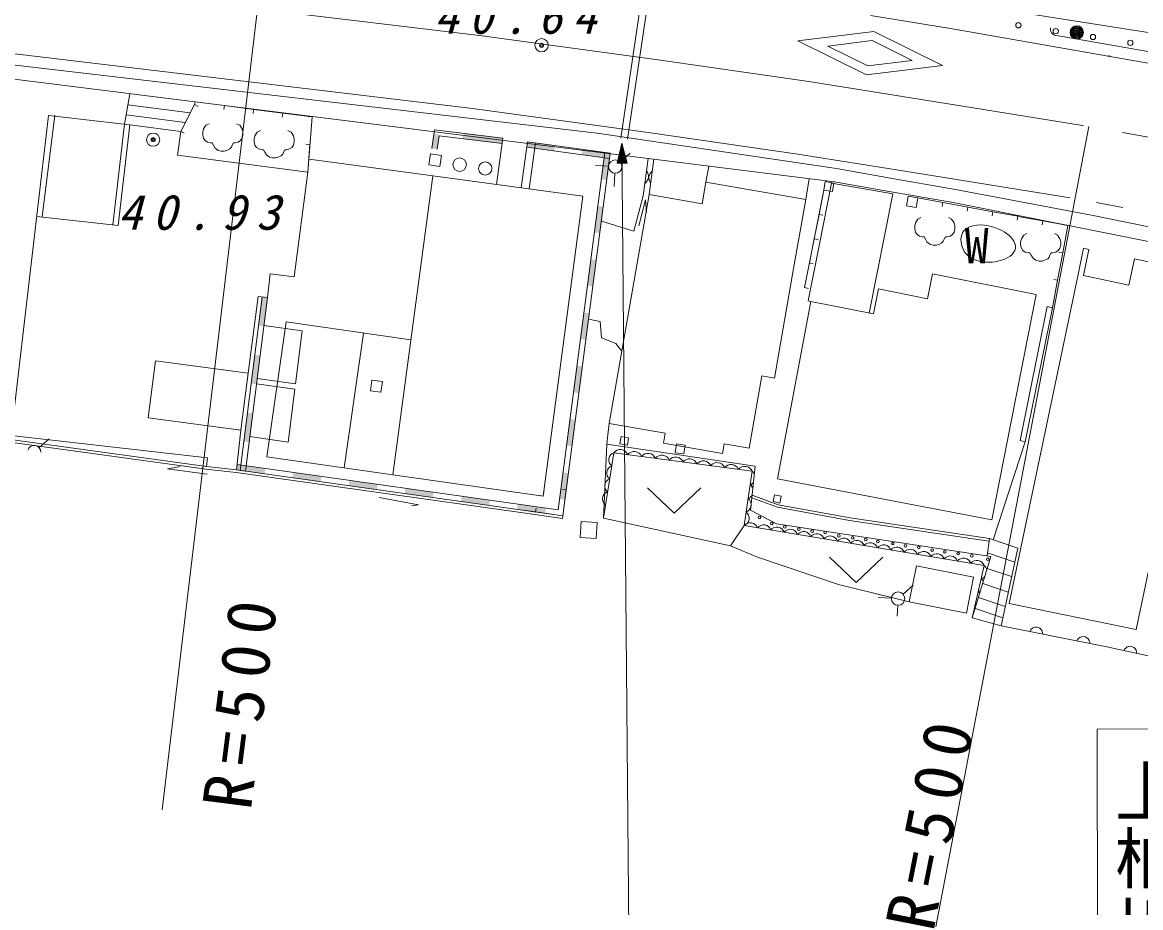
# Model space of a CAD drawing. Units: millimetres, scale not verified. Extents: x 40000 to 680000, y 20000 to 380000.
# Drawn here: x 495482 to 537372, y 259061 to 292224 of the extents above; entities that cross this region are included whole.
import ezdxf
from ezdxf.enums import TextEntityAlignment as Align

# ---------------------------------------------------------------- set-up
doc = ezdxf.new("R2010")
doc.units = ezdxf.units.MM
doc.header["$LTSCALE"] = 1000
doc.linetypes.add('CHAIN', pattern=[18.5, 12, -1.5, 3.5, -1.5])
doc.layers.add('S-BGD', color=7, linetype='Continuous', lineweight=13)
doc.layers.add('S-BMK', color=1, linetype='CHAIN', lineweight=13)
doc.styles.add('@ＭＳ ゴシック', font='')
doc.styles.add('ＭＳ ゴシック', font='')
doc.styles.get('@ＭＳ ゴシック').set_extended_font_data('@MS Gothic')
doc.styles.get('ＭＳ ゴシック').set_extended_font_data('MS Gothic')

msp = doc.modelspace()

# ---------------------------------------------------------------- hatches: boundary and pattern name
at = {"layer": 'S-BGD'}
for points in [[(510826, 287501), (510904, 288048), (511102, 288020), (511024, 287473)], [(512000, 288067), (513474, 287888), (513450, 287690), (511976, 287868)], [(514401, 287750), (515435, 287608), (515408, 287410), (514374, 287552)], [(516469, 287466), (517503, 287323), (517476, 287125), (516442, 287267)], [(517503, 287323), (517373, 286325), (517174, 286351), (517305, 287349)], [(517242, 285326), (517111, 284328), (516913, 284354), (517044, 285352)], [(516981, 283329), (516850, 282331), (516652, 282356), (516782, 283355)], [(504663, 281915), (504525, 280832), (504327, 280857), (504464, 281940)], [(516719, 281332), (516589, 280333), (516390, 280359), (516521, 281358)], [(504387, 279749), (504249, 278666), (504051, 278691), (504189, 279774)], [(516458, 279335), (516327, 278336), (516129, 278362), (516260, 279361)], [(504112, 277582), (503974, 276499), (503776, 276525), (503913, 277608)], [(516197, 277338), (516066, 276339), (515868, 276365), (515998, 277364)], [(504550, 275314), (503498, 275463), (503526, 275661), (504578, 275512)], [(506654, 275018), (505602, 275166), (505630, 275364), (506682, 275216)], [(515935, 275341), (515805, 274342), (515606, 274368), (515737, 275366)], [(508758, 274721), (507706, 274870), (507734, 275068), (508786, 274919)], [(510861, 274425), (509810, 274573), (509838, 274771), (510889, 274623)], [(512965, 274128), (511913, 274276), (511941, 274474), (512993, 274326)], [(515069, 273832), (514017, 273980), (514045, 274178), (515097, 274030)]]:
    msp.add_hatch(color=256, dxfattribs=at).paths.add_polyline_path(points)

# ---------------------------------------------------------------- linework, layer by layer
for p, q in [((517903, 287890), (519001, 295320)), ((519247, 295275), (518150, 287854)), ((524454, 293929), (539528, 291544)), ((527253, 292478), (530244, 291993)), ((530244, 291993), (556498, 287375)), ((533991, 291980), (533995, 292022)), ((533995, 291927), (533991, 291980)), ((512350, 288999), (489691, 291708)), ((524527, 291531), (527377, 291880)), ((527377, 291880), (529948, 290603)), ((534011, 291881), (533995, 291927)), ((534036, 291835), (534011, 291881)), ((534067, 291799), (534036, 291835)), ((534107, 291766), (534067, 291799)), ((534149, 291746), (534107, 291766)), ((534198, 291733), (534149, 291746)), ((534444, 291689), (534198, 291733)), ((534444, 291689), (534937, 291603)), ((538866, 290914), (534937, 291603)), ((527098, 290254), (524527, 291531)), ((527319, 291541), (525659, 291337)), ((525659, 291337), (527156, 290593)), ((527319, 291541), (528816, 290797)), ((517009, 288069), (491117, 291101)), ((528816, 290797), (527156, 290593)), ((491084, 290601), (525907, 286251)), ((529948, 290603), (527098, 290254)), ((499309, 288412), (499504, 289549)), ((501767, 288831), (499436, 289136)), ((501926, 289144), (501414, 288139)), ((501926, 289144), (501957, 289243)), ((501926, 289144), (501956, 289243)), ((501926, 289144), (502066, 289072)), ((501956, 289243), (503049, 289104)), ((503031, 288955), (503050, 289104)), ((503049, 289104), (504144, 288964)), ((496466, 288731), (495061, 276744)), ((496220, 284935), (496700, 288748)), ((496466, 288731), (499507, 288389)), ((501584, 288471), (499370, 288761)), ((504125, 288816), (504144, 288964)), ((504143, 288964), (505239, 288825)), ((504143, 288964), (505239, 288825)), ((505219, 288676), (505238, 288824)), ((505219, 288676), (505238, 288824)), ((505237, 288824), (506333, 288685)), ((506333, 288684), (506175, 286608)), ((506333, 288684), (506175, 286608)), ((506184, 288697), (506333, 288685)), ((506184, 288697), (506333, 288685)), ((518920, 288102), (512350, 288999)), ((499309, 288412), (498866, 284638)), ((499507, 288389), (499065, 284615)), ((501414, 288139), (499507, 288389)), ((502269, 288234), (502242, 288118)), ((502359, 288369), (502269, 288234)), ((502475, 288429), (502359, 288369)), ((503622, 288369), (503506, 288429)), ((503712, 288234), (503622, 288369)), ((503742, 288118), (503712, 288234)), ((501414, 288139), (501298, 287247)), ((501547, 288070), (501414, 288138)), ((502242, 288118), (502242, 288001)), ((502242, 288001), (502269, 287881)), ((502269, 287881), (502329, 287795)), ((502329, 287795), (502415, 287735)), ((503566, 287735), (503652, 287795)), ((503652, 287795), (503712, 287881)), ((503712, 287881), (503742, 288001)), ((503742, 288001), (503742, 288118)), ((504193, 287980), (504167, 287864)), ((504167, 287864), (504167, 287748)), ((504283, 288115), (504193, 287980)), ((504400, 288175), (504283, 288115)), ((505547, 288115), (505431, 288175)), ((505637, 287980), (505547, 288115)), ((505667, 287864), (505637, 287980)), ((505667, 287748), (505667, 287864)), ((510826, 287501), (510925, 288197)), ((510925, 288197), (513474, 287888)), ((511024, 287473), (511095, 287975)), ((511095, 287975), (513450, 287690)), ((513475, 287887), (513239, 286153)), ((513474, 287888), (513450, 287690)), ((525981, 286746), (517009, 288069)), ((524534, 287291), (518920, 288102)), ((502415, 287735), (502535, 287709)), ((502535, 287709), (502591, 287709)), ((502591, 287709), (502640, 287619)), ((502640, 287619), (502700, 287514)), ((502700, 287514), (502816, 287424)), ((502816, 287424), (502932, 287398)), ((502932, 287398), (503045, 287398)), ((503045, 287398), (503139, 287424)), ((503139, 287424), (503255, 287484)), ((503255, 287484), (503311, 287544)), ((503311, 287544), (503341, 287619)), ((503341, 287619), (503390, 287709)), ((503390, 287709), (503450, 287709)), ((503450, 287709), (503566, 287735)), ((504167, 287748), (504193, 287628)), ((504193, 287628), (504253, 287542)), ((504253, 287542), (504340, 287482)), ((504340, 287482), (504460, 287455)), ((504460, 287455), (504516, 287455)), ((504516, 287455), (504565, 287365)), ((505266, 287365), (505315, 287455)), ((505315, 287455), (505375, 287455)), ((505375, 287455), (505491, 287482)), ((505491, 287482), (505577, 287542)), ((505577, 287542), (505637, 287628)), ((505637, 287628), (505667, 287748)), ((506106, 287658), (506255, 287647)), ((506255, 287647), (506176, 286608)), ((514402, 287749), (514168, 286027)), ((514374, 287552), (517476, 287125)), ((514401, 287750), (517503, 287323)), ((514465, 285987), (514699, 287709)), ((517939, 287696), (517758, 286945)), ((517786, 286964), (517940, 287618)), ((517814, 286992), (517940, 287543)), ((517842, 287020), (517941, 287468)), ((517870, 287049), (517942, 287391)), ((518133, 286948), (517939, 287696)), ((517939, 287696), (518373, 238145)), ((517940, 287619), (518105, 286966)), ((517940, 287543), (518077, 286994)), ((517941, 287468), (518048, 287022)), ((517942, 287391), (518020, 287050)), ((506175, 286608), (501298, 287247)), ((504565, 287365), (504625, 287260)), ((504625, 287260), (504741, 287170)), ((504741, 287170), (504857, 287144)), ((504857, 287144), (504970, 287144)), ((504970, 287144), (505063, 287170)), ((505063, 287170), (505180, 287230)), ((505180, 287230), (505236, 287290)), ((505236, 287290), (505266, 287365)), ((510861, 286476), (506226, 287106)), ((510774, 287296), (510712, 286891)), ((510774, 287296), (510712, 286891)), ((511180, 287234), (510774, 287296)), ((511180, 287234), (510774, 287296)), ((511118, 286829), (511180, 287234)), ((511118, 286829), (511180, 287234)), ((517305, 287349), (515554, 273965)), ((517503, 287323), (515726, 273739)), ((518105, 286966), (517786, 286964)), ((518077, 286994), (517814, 286992)), ((518048, 287022), (517842, 287020)), ((518020, 287050), (517870, 287049)), ((518253, 287322), (517880, 286989)), ((517898, 287077), (517942, 287316)), ((517991, 287078), (517898, 287077)), ((517926, 287106), (517943, 287239)), ((517963, 287106), (517926, 287106)), ((517942, 287316), (517991, 287078)), ((517944, 287106), (517943, 287239)), ((517943, 287239), (517963, 287106)), ((518743, 285729), (518925, 287123)), ((518968, 285778), (519139, 287096)), ((528463, 286660), (524534, 287291)), ((506175, 286608), (505662, 282692)), ((510712, 286891), (511118, 286829)), ((510712, 286891), (511118, 286829)), ((517445, 286836), (516946, 286864)), ((517680, 286573), (517652, 286074)), ((517758, 286945), (518133, 286948)), ((521090, 286235), (521195, 286836)), ((528137, 286368), (525981, 286746)), ((534733, 285653), (528463, 286660)), ((510861, 286476), (509357, 275279)), ((510861, 286476), (516476, 285714)), ((510861, 286476), (516476, 285714)), ((521090, 286235), (520949, 285431)), ((521090, 286235), (524825, 285593)), ((524825, 285593), (524961, 286370)), ((525794, 286201), (525328, 283855)), ((525561, 286258), (525508, 285943)), ((525877, 286205), (525561, 286258)), ((527595, 285883), (525794, 286201)), ((525824, 285890), (525877, 286205)), ((525907, 286251), (527662, 285943)), ((530436, 285964), (528137, 286368)), ((516476, 285714), (514994, 274480)), ((517465, 277192), (518968, 285778)), ((518743, 285729), (518382, 284406)), ((520949, 285431), (518968, 285778)), ((525508, 285943), (525043, 283600)), ((525326, 285029), (525507, 285943)), ((525508, 285943), (525824, 285890)), ((528090, 285796), (527204, 281337)), ((528090, 285796), (527595, 285883)), ((527662, 285943), (530344, 285473)), ((528669, 285710), (528605, 285356)), ((529023, 285646), (528669, 285710)), ((535531, 284999), (530436, 285964)), ((518820, 285572), (518580, 284601)), ((518820, 285572), (518857, 285099)), ((524825, 285593), (524371, 282999)), ((528605, 285356), (528959, 285292)), ((528959, 285292), (529023, 285646)), ((528995, 285499), (529022, 285646)), ((529959, 285474), (529023, 285646)), ((529932, 285327), (529959, 285474)), ((529959, 285474), (530897, 285303)), ((530344, 285473), (547969, 281953)), ((530869, 285155), (530896, 285302)), ((530896, 285302), (531834, 285131)), ((536702, 285293), (535718, 285473)), ((499065, 284615), (496023, 284957)), ((525145, 284116), (525326, 285030)), ((525473, 285000), (525326, 285029)), ((529143, 284913), (529027, 284853)), ((530291, 284853), (530174, 284913)), ((531806, 284983), (531833, 285130)), ((531833, 285130), (532771, 284959)), ((532743, 284811), (532770, 284958)), ((532770, 284958), (533708, 284787)), ((548067, 282443), (535531, 284999)), ((518382, 284406), (517170, 284774)), ((528937, 284718), (528911, 284602)), ((528911, 284602), (528911, 284485)), ((528911, 284485), (528937, 284365)), ((529027, 284853), (528937, 284718)), ((530381, 284718), (530291, 284853)), ((530411, 284602), (530381, 284718)), ((530381, 284365), (530411, 284485)), ((530411, 284485), (530411, 284602)), ((530850, 284503), (530752, 284416)), ((530965, 284566), (530850, 284503)), ((531093, 284607), (530965, 284566)), ((531232, 284629), (531093, 284607)), ((531376, 284634), (531232, 284629)), ((531525, 284623), (531376, 284634)), ((531673, 284599), (531525, 284623)), ((531818, 284564), (531673, 284599)), ((531956, 284520), (531818, 284564)), ((532084, 284469), (531956, 284520)), ((532171, 284427), (532084, 284469)), ((533680, 284639), (533707, 284786)), ((533707, 284787), (534645, 284615)), ((534645, 284615), (534454, 283589)), ((534499, 284642), (534646, 284615)), ((525042, 283599), (525144, 284117)), ((525292, 284087), (525145, 284116)), ((528937, 284365), (528997, 284279)), ((528997, 284279), (529083, 284219)), ((529083, 284219), (529203, 284193)), ((529203, 284193), (529259, 284193)), ((529259, 284193), (529308, 284103)), ((529308, 284103), (529368, 283998)), ((529923, 283968), (529979, 284028)), ((529979, 284028), (530009, 284103)), ((530009, 284103), (530058, 284193)), ((530058, 284193), (530118, 284193)), ((530118, 284193), (530234, 284219)), ((530234, 284219), (530321, 284279)), ((530321, 284279), (530381, 284365)), ((530649, 284183), (530642, 284092)), ((530642, 284092), (530646, 283998)), ((530669, 284268), (530649, 284183)), ((530703, 284347), (530669, 284268)), ((530752, 284416), (530703, 284347)), ((532259, 284377), (532171, 284427)), ((532346, 284319), (532259, 284377)), ((532430, 284254), (532346, 284319)), ((532506, 284183), (532430, 284254)), ((532572, 284107), (532506, 284183)), ((532626, 284026), (532572, 284107)), ((532664, 283941), (532626, 284026)), ((532904, 284121), (532878, 284005)), ((532994, 284256), (532904, 284121)), ((533110, 284316), (532994, 284256)), ((534258, 284256), (534141, 284316)), ((534348, 284121), (534258, 284256)), ((534378, 284005), (534348, 284121)), ((525043, 283600), (524783, 282291)), ((525328, 283855), (524918, 281792)), ((524964, 283203), (525042, 283599)), ((529368, 283998), (529484, 283908)), ((529484, 283908), (529601, 283882)), ((529601, 283882), (529713, 283882)), ((529713, 283882), (529807, 283908)), ((529807, 283908), (529923, 283968)), ((530646, 283998), (530662, 283904)), ((530662, 283904), (530687, 283812)), ((530687, 283812), (530722, 283725)), ((530722, 283725), (530764, 283645)), ((530764, 283645), (530814, 283574)), ((532616, 283598), (532659, 283676)), ((532659, 283676), (532683, 283762)), ((532684, 283852), (532664, 283941)), ((532683, 283762), (532684, 283852)), ((532878, 284005), (532878, 283888)), ((532878, 283888), (532904, 283768)), ((532904, 283768), (532964, 283682)), ((532964, 283682), (533050, 283622)), ((533050, 283622), (533170, 283596)), ((534085, 283596), (534201, 283622)), ((534201, 283622), (534288, 283682)), ((534288, 283682), (534348, 283768)), ((534308, 283616), (534454, 283589)), ((534348, 283768), (534378, 283888)), ((534378, 283888), (534378, 284005)), ((535238, 283762), (535032, 282784)), ((535227, 282743), (535434, 283721)), ((535434, 283721), (535238, 283762)), ((525110, 283174), (524964, 283203)), ((530814, 283574), (530894, 283491)), ((530894, 283491), (530987, 283421)), ((530987, 283421), (531090, 283363)), ((531090, 283363), (531201, 283317)), ((531201, 283317), (531319, 283281)), ((531319, 283281), (531440, 283257)), ((531440, 283257), (531564, 283243)), ((531564, 283243), (531687, 283239)), ((531687, 283239), (531809, 283244)), ((531809, 283244), (531926, 283257)), ((531926, 283257), (532019, 283275)), ((532019, 283275), (532116, 283299)), ((532116, 283299), (532213, 283330)), ((532213, 283330), (532309, 283369)), ((532309, 283369), (532401, 283415)), ((532401, 283415), (532484, 283468)), ((532484, 283468), (532557, 283529)), ((532557, 283529), (532616, 283598)), ((533170, 283596), (533226, 283596)), ((533226, 283596), (533275, 283506)), ((533275, 283506), (533335, 283401)), ((533335, 283401), (533451, 283311)), ((533451, 283311), (533568, 283285)), ((533568, 283285), (533680, 283285)), ((533680, 283285), (533774, 283311)), ((533774, 283311), (533890, 283371)), ((533890, 283371), (533946, 283431)), ((533946, 283431), (533976, 283506)), ((533976, 283506), (534025, 283596)), ((534025, 283596), (534085, 283596)), ((534455, 283589), (534264, 282562)), ((537141, 283361), (536936, 282383)), ((537141, 283361), (540158, 282729)), ((504770, 282808), (504663, 281915)), ((505662, 282692), (504770, 282808)), ((524371, 282999), (523653, 278895)), ((529573, 282802), (529388, 281872)), ((533461, 282030), (529573, 282802)), ((535032, 282784), (532446, 270452)), ((534263, 282563), (534073, 281536)), ((534116, 282590), (534263, 282563)), ((536936, 282383), (535227, 282743)), ((504464, 281940), (503638, 275441)), ((504316, 281960), (503938, 279086)), ((504663, 281915), (504316, 281960)), ((524929, 282261), (524782, 282290)), ((527553, 282237), (527368, 281305)), ((527553, 282237), (529388, 281872)), ((533461, 282030), (531800, 273594)), ((504663, 281915), (503836, 275416)), ((525014, 281772), (523772, 275131)), ((525014, 281772), (524918, 281792)), ((527368, 281305), (525014, 281772)), ((533876, 281576), (532856, 276557)), ((534072, 281536), (533052, 276517)), ((534072, 281536), (533876, 281576)), ((517121, 281024), (516691, 281112)), ((505967, 280668), (504531, 280871)), ((504641, 275952), (505366, 281000)), ((505366, 281000), (510036, 280329)), ((505714, 278684), (505967, 280668)), ((517171, 280411), (517121, 281024)), ((507536, 275536), (508262, 280584)), ((517717, 280189), (517171, 280411)), ((517717, 280189), (517941, 279912)), ((500468, 279540), (500197, 277408)), ((503938, 279086), (500468, 279540)), ((503803, 278018), (503939, 279085)), ((505689, 278486), (504253, 278689)), ((505714, 278684), (504278, 278887)), ((508572, 278821), (508519, 278424)), ((508968, 278768), (508572, 278821)), ((508915, 278371), (508968, 278768)), ((522708, 276269), (523182, 278978)), ((523182, 278978), (523653, 278895)), ((505436, 276502), (505689, 278486)), ((508519, 278424), (508915, 278371)), ((503803, 278018), (503667, 276953)), ((503667, 276953), (500197, 277408)), ((503499, 275463), (503667, 276953)), ((503519, 276971), (503667, 276952)), ((517469, 277203), (517416, 276778)), ((517469, 277203), (517822, 277141)), ((517822, 277141), (519559, 276837)), ((495030, 276496), (502363, 275491)), ((495043, 276595), (502375, 275590)), ((495061, 276744), (502412, 275917)), ((496484, 276627), (496111, 276294)), ((505436, 276502), (504000, 276705)), ((517416, 276778), (517372, 276419)), ((517917, 276715), (517869, 276439)), ((518193, 276666), (517917, 276715)), ((518144, 276391), (518193, 276666)), ((519559, 276837), (519493, 276458)), ((533052, 276517), (531844, 272837)), ((533052, 276517), (532856, 276557)), ((517372, 276419), (517250, 273653)), ((517640, 276104), (517250, 273653)), ((522928, 275603), (517372, 276419)), ((522823, 275407), (517640, 276104)), ((517869, 276439), (518144, 276391)), ((519493, 276458), (521709, 276070)), ((519982, 276432), (519939, 276105)), ((519939, 276105), (520266, 276062)), ((520309, 276389), (519982, 276432)), ((520266, 276062), (520309, 276389)), ((521773, 276433), (521709, 276070)), ((522708, 276269), (521773, 276433)), ((502412, 275917), (502375, 275590)), ((503498, 275463), (503526, 275661)), ((515554, 273965), (503526, 275661)), ((504641, 275952), (509357, 275274)), ((500921, 275500), (501387, 275587)), ((500921, 275500), (502407, 275295)), ((502363, 275491), (503487, 275363)), ((503499, 275463), (502375, 275590)), ((503487, 275363), (514154, 273860)), ((515726, 273739), (503498, 275463)), ((503836, 275416), (503638, 275441)), ((503688, 275434), (503837, 275415)), ((514994, 274480), (509357, 275279)), ((515952, 275468), (515726, 273739)), ((515952, 275468), (515854, 274710)), ((522823, 275407), (522517, 273374)), ((522928, 275603), (522763, 273948)), ((531800, 273594), (523772, 275131)), ((510320, 274146), (508846, 274422)), ((514994, 274480), (514867, 274498)), ((515014, 274629), (514994, 274480)), ((515705, 274729), (515853, 274710)), ((515853, 274711), (515727, 273739)), ((518901, 274785), (519901, 273840)), ((519901, 273840), (520901, 274785)), ((522809, 274407), (523767, 274058)), ((523793, 274155), (522819, 274510)), ((523657, 274527), (523601, 274273)), ((523911, 274471), (523657, 274527)), ((523855, 274217), (523911, 274471)), ((510320, 274146), (510062, 274111)), ((514727, 274030), (514706, 273882)), ((523601, 274273), (523855, 274217)), ((523767, 274058), (526472, 273564)), ((526488, 273663), (523793, 274155)), ((514154, 273860), (515712, 273640)), ((514251, 273947), (515726, 273739)), ((514251, 273946), (514706, 273882)), ((514705, 273883), (515725, 273738)), ((515726, 273739), (515712, 273640)), ((517250, 273653), (522011, 272621)), ((523730, 273435), (522763, 273948)), ((526472, 273564), (531690, 272785)), ((531705, 272884), (526488, 273663)), ((516418, 273529), (516375, 272931)), ((517016, 273487), (516418, 273529)), ((516974, 272888), (517016, 273487)), ((522517, 273374), (522011, 272621)), ((531512, 271876), (522517, 273374)), ((531764, 272221), (523730, 273435)), ((516375, 272931), (516974, 272888)), ((531705, 272884), (531629, 272242)), ((532769, 272525), (531705, 272884)), ((537202, 269486), (537961, 273107)), ((522011, 272621), (523019, 272187)), ((532657, 272006), (531630, 272352)), ((532142, 269621), (532769, 272525)), ((523019, 272187), (526060, 271167)), ((525712, 272187), (526712, 271242)), ((526712, 271242), (527712, 272187)), ((531764, 272221), (531065, 269917)), ((531512, 271876), (531065, 269917)), ((528973, 271861), (528707, 270517)), ((531111, 271437), (528973, 271861)), ((532539, 271461), (531626, 271769)), ((526060, 271167), (528707, 270517)), ((528847, 271136), (528474, 270803)), ((530845, 270093), (531111, 271437)), ((532414, 270880), (531457, 271203)), ((528039, 270650), (527539, 270678)), ((532297, 270338), (531293, 270677)), ((528274, 270387), (528251, 269977)), ((528707, 270517), (530845, 270093)), ((532206, 269914), (531168, 270264)), ((537202, 269486), (532446, 270452)), ((532142, 269621), (531065, 269917)), ((532142, 269621), (536105, 268829)), ((533218, 269406), (533249, 269458)), ((533249, 269458), (533288, 269500)), ((533288, 269500), (533345, 269545)), ((533345, 269545), (533405, 269563)), ((533405, 269563), (533466, 269569)), ((533466, 269569), (533542, 269554)), ((533542, 269554), (533596, 269525)), ((533596, 269525), (533644, 269485)), ((533644, 269485), (533681, 269421)), ((533681, 269421), (533701, 269368)), ((533701, 269368), (533708, 269308)), ((534980, 269054), (535010, 269106)), ((535010, 269106), (535049, 269148)), ((535049, 269148), (535107, 269193)), ((535107, 269193), (535167, 269211)), ((535167, 269211), (535228, 269217)), ((535228, 269217), (535304, 269202)), ((535304, 269202), (535358, 269173)), ((535358, 269173), (535406, 269133)), ((535406, 269133), (535443, 269069)), ((535443, 269069), (535463, 269016)), ((535463, 269016), (535470, 268956)), ((536105, 268829), (541186, 267734)), ((536740, 268692), (536772, 268744)), ((536772, 268744), (536812, 268785)), ((536812, 268785), (536870, 268829)), ((536870, 268829), (536930, 268847)), ((536930, 268847), (536991, 268851)), ((536991, 268851), (537067, 268835)), ((537067, 268835), (537120, 268806)), ((537120, 268806), (537168, 268765)), ((537168, 268765), (537204, 268701)), ((537204, 268701), (537223, 268647)), ((537223, 268647), (537229, 268587)), ((535742, 265749), (538907, 265757)), ((535788, 246850), (535742, 265749))]:
    msp.add_line(p, q, dxfattribs=at)
for centre, radius in [((532794, 292115), 99.5), ((534191, 291895), 99.5), ((534979, 291848), 249), ((534979, 291848), 220), ((534979, 291848), 191), ((534979, 291848), 161), ((534979, 291848), 132), ((514932, 291368), 249), ((534979, 291848), 97.5), ((534979, 291848), 67.5), ((534979, 291848), 38.7), ((534979, 291848), 7.5), ((535588, 291676), 99.5), ((514932, 291368), 75), ((514932, 291368), 37.5), ((536986, 291457), 99.5), ((500382, 287830), 249), ((500382, 287830), 75), ((500382, 287830), 37.5), ((511863, 286894), 250), ((512822, 286750), 250), ((517694, 286822), 250), ((523090, 273676), 50), ((523552, 273448), 50), ((524046, 273323), 50), ((524566, 273240), 50), ((525065, 273166), 50), ((525552, 273120), 50), ((526067, 272986), 50), ((526585, 272918), 50), ((527078, 272852), 50), ((527531, 272774), 50), ((528094, 272697), 50), ((528566, 272612), 50), ((529059, 272559), 50), ((529562, 272457), 50), ((530043, 272391), 50), ((530532, 272331), 50), ((531045, 272243), 50), ((531647, 272111), 50), ((528288, 270636), 250)]:
    msp.add_circle(centre, radius, dxfattribs=at)
for centre, radius, start, end in [((536177, 290868), 99.5, 43.247, 116.7995), ((518611, 286455), 325, 306.377, 38.7942), ((519247, 286412), 296, 124.0194, 221.151), ((495925, 276127), 250, 358.7665, 163.9861), ((517729, 275839), 280, 108.701, 233.2544), ((517878, 275918), 303, 22.6547, 142.0083), ((518397, 275848), 303, 22.6547, 142.0083), ((518915, 275778), 303, 22.6547, 142.0083), ((519433, 275709), 303, 22.6547, 142.0083), ((519952, 275639), 303, 22.6547, 142.0083), ((520470, 275569), 303, 22.6547, 142.0083), ((520988, 275499), 303, 22.6547, 142.0083), ((521506, 275430), 303, 22.6547, 142.0083), ((522025, 275360), 303, 22.6547, 142.0083), ((517652, 275348), 280, 108.701, 233.2544), ((522543, 275290), 303, 22.6547, 142.0083), ((522641, 275174), 295, 28.9016, 52.006), ((517574, 274858), 280, 108.701, 233.2544), ((522641, 275174), 295, 290.9281, 319.7499), ((522565, 274666), 295, 18.7707, 52.0066), ((517496, 274368), 280, 108.701, 233.2544), ((522488, 274157), 295, 290.9252, 52.0059), ((522565, 274666), 295, 290.9286, 329.0909), ((522412, 273649), 295, 290.9252, 52.0059), ((522745, 273195), 289, 19.2839, 141.8157), ((523244, 273112), 289, 19.2834, 141.8154), ((523744, 273029), 289, 19.283, 141.8168), ((524243, 272946), 289, 19.2839, 141.8157), ((524743, 272862), 289, 19.2834, 141.8154), ((525243, 272779), 289, 19.283, 141.8168), ((525742, 272696), 289, 19.2839, 141.8157), ((526242, 272613), 289, 19.2834, 141.8154), ((526742, 272529), 289, 19.283, 141.8168), ((527242, 272446), 289, 19.2839, 141.8157), ((527741, 272363), 289, 19.2834, 141.8154), ((528241, 272280), 289, 19.283, 141.8168), ((528740, 272197), 289, 19.2839, 141.8157), ((529240, 272114), 289, 19.2834, 141.8154), ((529740, 272031), 289, 19.283, 141.8168), ((530239, 271948), 289, 19.2839, 141.8157), ((530739, 271864), 289, 19.2834, 141.8154), ((531239, 271781), 289, 19.283, 141.8168), ((531324, 271662), 286, 8.1389, 48.8163), ((531324, 271662), 286, 285.4954, 318.1156), ((531212, 271172), 286, 21.6268, 48.8193), ((531212, 271172), 286, 285.4966, 305.7832), ((531100, 270682), 286, 31.9077, 48.8187), ((530988, 270191), 286, 40.775, 48.8113)]:
    msp.add_arc(centre, radius, start, end, dxfattribs=at)
at = {"layer": 'S-BMK'}
for p, q in [((512700, 291726), (490019, 294438)), ((519303, 290825), (512700, 291726)), ((524949, 290009), (519303, 290825)), ((531103, 289021), (524949, 290009)), ((535192, 288364), (531103, 289021)), ((548510, 285990), (535192, 288364))]:
    msp.add_line(p, q, dxfattribs=at)
at = {"layer": 'S-BMK', "linetype": 'Continuous'}
for p, q in [((504285, 292732), (500717, 262722)), ((535438, 288320), (529704, 258341))]:
    msp.add_line(p, q, dxfattribs=at)

# ---------------------------------------------------------------- texts
at = {"layer": 'S-BGD', "style": 'ＭＳ ゴシック'}
msp.add_text('W', height=1320, dxfattribs=at).set_placement((530784, 282805), align=Align.BOTTOM_LEFT)
at = {"layer": 'S-BGD', "style": '@ＭＳ ゴシック'}
msp.add_text('上柏川バス停', height=1833, rotation=270, dxfattribs=at).set_placement((536161, 264679), align=Align.BOTTOM_LEFT)
at = {"layer": 'S-BGD', "char_height": 1320, "attachment_point": 7, "style": 'ＭＳ ゴシック'}
for s, insert in [('\\T1.44;\\Q15;40.64', (510904, 291776)), ('\\T1.44;\\Q15;40.93', (499055, 284433))]:
    msp.add_mtext(s, dxfattribs=dict(at, insert=insert))
at = {"layer": 'S-BMK', "char_height": 1833, "attachment_point": 7, "style": 'ＭＳ ゴシック'}
for insert, rotation in [((504066, 262665), 82.7), ((529633, 258110), 78.8)]:
    msp.add_mtext('\\T1.32;R=500', dxfattribs=dict(at, insert=insert, rotation=rotation))

doc.saveas('drawing.dxf')
